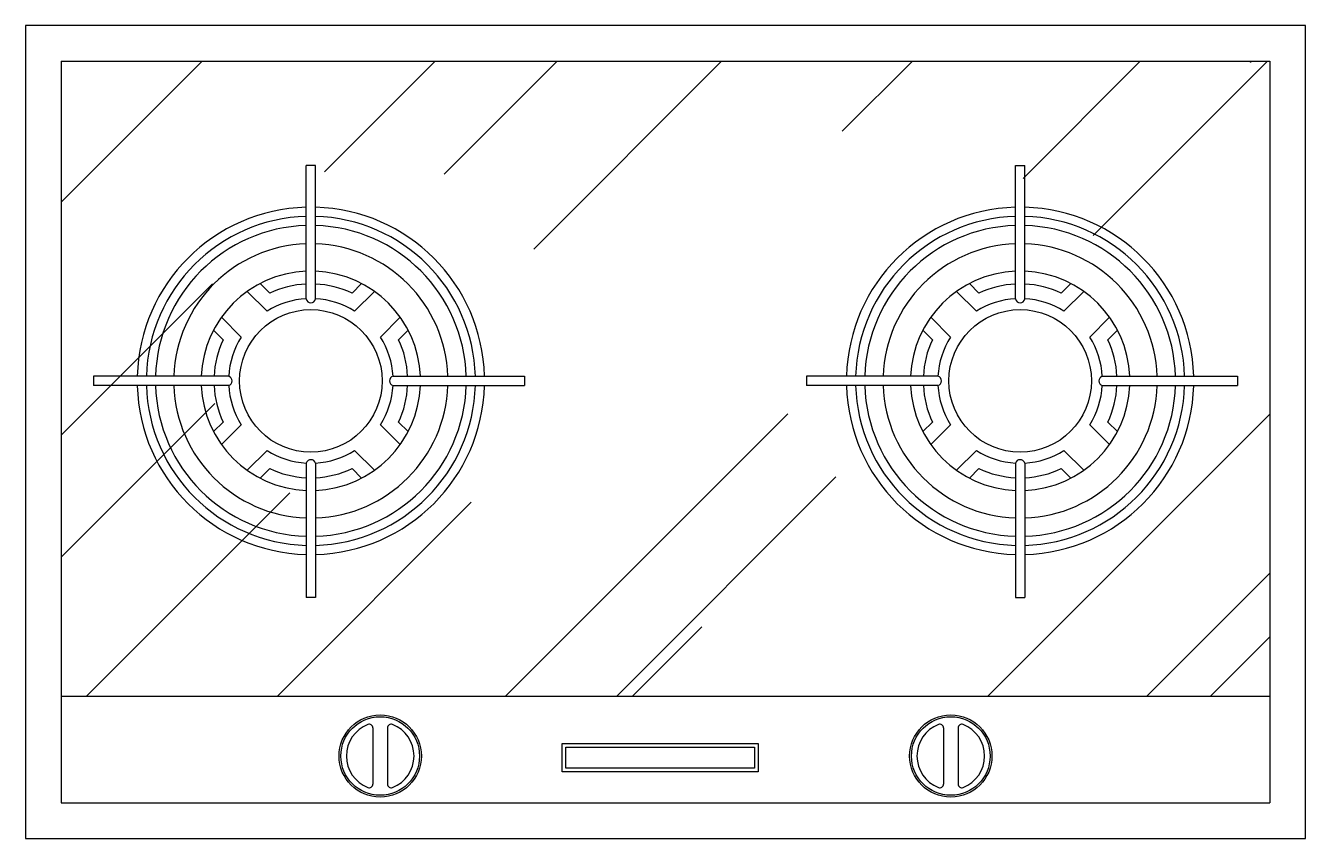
# Model space of a CAD drawing. Header units: millimetres. Extents: x -350 to 350, y 0 to 444.
import ezdxf

# ---------------------------------------------------------------- set-up
doc = ezdxf.new("R2010")
doc.units = ezdxf.units.MM
doc.header["$MEASUREMENT"] = 0
doc.linetypes.add('HIDDENX2', pattern=[0.75, 0.5, -0.25])

msp = doc.modelspace()

# ---------------------------------------------------------------- hatches: boundary and pattern name
at = {"linetype": 'HIDDENX2'}
h = msp.add_hatch(dxfattribs=at)
h.set_pattern_fill('AR-RROOF', color=250, scale=204.988906, angle=45, style=0)
h.set_pattern_definition([(45, (1305208.77, 346330.38), (173.938854, 463.836945), [3074.8336, -409.9778, 1024.94453, -204.9889]), (45, (1305329.08, 346595.64), (-337.731275, 47.833185), [614.96672, -67.64634, 1229.93343, -153.74168]), (45, (1305158.04, 346526.06), (656.619175, 850.850895), [1639.91124, -286.98447, 819.95562, -204.9889])])
edge = h.paths.add_edge_path()
edge.add_arc((-155.48, 272.31), 97.24, 0, 360)
edge = h.paths.add_edge_path()
edge.add_arc((155.48, 272.31), 97.24, 0, 360)
h.paths.add_polyline_path([(-330.51, 77.79), (-330.51, 425.05), (330.51, 425.05), (330.51, 77.79)])

# ---------------------------------------------------------------- linework, layer by layer
at = {"color": 8, "linetype": 'Continuous'}
for p, q in [((-330.51, 425.05), (-330.51, 19.45)), ((-330.51, 425.05), (330.51, 425.05)), ((330.51, 425.05), (330.51, 19.45)), ((-330.51, 77.79), (330.51, 77.79)), ((-330.51, 19.45), (330.51, 19.45))]:
    msp.add_line(p, q, dxfattribs=at)
for p, q in [((-191.45, 367.93), (-196.45, 367.93)), ((191.45, 367.93), (196.45, 367.93)), ((-312.85, 252.7), (-312.85, 247.7)), ((-77.04, 252.7), (-77.04, 247.7)), ((77.04, 252.7), (77.04, 247.7)), ((312.85, 252.7), (312.85, 247.7)), ((-191.45, 131.72), (-196.45, 131.72)), ((191.45, 131.72), (196.45, 131.72))]:
    msp.add_line(p, q)
at = {"ltscale": 0.18}
for p, q in [((-196.45, 295.13), (-196.45, 367.93)), ((-191.45, 295.13), (-191.45, 367.93)), ((191.45, 295.13), (191.45, 367.93)), ((196.45, 295.13), (196.45, 367.93)), ((-238.88, 252.7), (-312.85, 252.7)), ((-149.02, 252.7), (-77.04, 252.7)), ((149.02, 252.7), (77.04, 252.7)), ((238.88, 252.7), (312.85, 252.7)), ((-238.88, 247.7), (-312.85, 247.7)), ((-149.02, 247.7), (-77.04, 247.7)), ((149.02, 247.7), (77.04, 247.7)), ((238.88, 247.7), (312.85, 247.7)), ((-196.45, 205.27), (-196.45, 131.72)), ((-191.45, 205.27), (-191.45, 131.72)), ((191.45, 205.27), (191.45, 131.72)), ((196.45, 205.27), (196.45, 131.72))]:
    msp.add_line(p, q, dxfattribs=at)
at = {"color": 250, "ltscale": 0.18}
for p, q in [((-216.47, 298.18), (-221.69, 303.4)), ((-166.21, 303.4), (-171.43, 298.18)), ((166.21, 303.4), (171.43, 298.18)), ((216.47, 298.18), (221.69, 303.4)), ((-217.9, 288.3), (-228.71, 299.11)), ((-159.19, 299.11), (-170, 288.3)), ((159.19, 299.11), (170, 288.3)), ((217.9, 288.3), (228.71, 299.11)), ((-232.05, 274.16), (-242.85, 284.97)), ((-145.05, 284.97), (-155.85, 274.16)), ((145.05, 284.97), (155.85, 274.16)), ((232.05, 274.16), (242.85, 284.97)), ((-241.93, 272.72), (-247.15, 277.95)), ((-140.75, 277.95), (-145.97, 272.72)), ((140.75, 277.95), (145.97, 272.72)), ((241.93, 272.72), (247.15, 277.95)), ((-241.93, 227.68), (-247.15, 222.46)), ((-232.05, 226.25), (-242.85, 215.44)), ((-145.05, 215.44), (-155.85, 226.25)), ((-140.75, 222.46), (-145.97, 227.68)), ((140.75, 222.46), (145.97, 227.68)), ((145.05, 215.44), (155.85, 226.25)), ((232.05, 226.25), (242.85, 215.44)), ((241.93, 227.68), (247.15, 222.46)), ((-217.9, 212.11), (-228.71, 201.3)), ((-159.19, 201.3), (-170, 212.11)), ((159.19, 201.3), (170, 212.11)), ((217.9, 212.11), (228.71, 201.3)), ((-216.47, 202.23), (-221.69, 197)), ((-166.21, 197), (-171.43, 202.23)), ((166.21, 197), (171.43, 202.23)), ((216.47, 202.23), (221.69, 197)), ((-160.03, 60.43), (-160.03, 29.69)), ((-152.03, 60.43), (-152.03, 29.69)), ((152.03, 60.43), (152.03, 29.69)), ((160.03, 60.43), (160.03, 29.69))]:
    msp.add_line(p, q, dxfattribs=at)
at = {"linetype": 'Continuous'}
msp.add_lwpolyline([(-349.96, 0), (349.96, 0), (349.96, 444.49), (-349.96, 444.49)], close=True, dxfattribs=at)
at = {"color": 8, "linetype": 'Continuous'}
msp.add_lwpolyline([(-56.56, 36.49), (-56.56, 51.92), (50.66, 51.92), (50.66, 36.49)], close=True, dxfattribs=at)
at = {"color": 250, "linetype": 'Continuous'}
msp.add_lwpolyline([(-54.56, 38.49), (-54.56, 49.92), (48.66, 49.92), (48.66, 38.49)], close=True, dxfattribs=at)
at = {"color": 250, "ltscale": 0.18}
for centre, radius in [((-193.95, 250.2), 39), ((193.95, 250.2), 39), ((-156.03, 45.06), 21.5), ((156.03, 45.06), 21.5)]:
    msp.add_circle(centre, radius, dxfattribs=at)
at = {"color": 8, "ltscale": 0.18}
for centre in [(-156.03, 45.06), (156.03, 45.06)]:
    msp.add_circle(centre, 22.5, dxfattribs=at)
at = {"ltscale": 0.18}
for centre, radius, start, end in [((-193.95, 250.2), 95, 91.59175, 178.40825), ((-193.95, 250.2), 95, 1.59175, 88.40825), ((193.95, 250.2), 95, 91.59175, 178.40825), ((193.95, 250.2), 95, 1.59175, 88.40825), ((-193.95, 295.31), 2.51, 183.95793, 356.04207), ((193.95, 295.31), 2.51, 183.95793, 356.04207), ((-239.71, 250.2), 2.63, 288.41197, 71.58803), ((-148.38, 250.2), 2.58, 104.29448, 255.70552), ((148.38, 250.2), 2.58, 284.29448, 75.70552), ((239.71, 250.2), 2.63, 108.41197, 251.58803), ((-193.95, 250.2), 95, 181.59175, 268.40825), ((-193.95, 250.2), 95, 271.59175, 358.40825), ((193.95, 250.2), 95, 181.59175, 268.40825), ((193.95, 250.2), 95, 271.59175, 358.40825), ((-193.95, 204.46), 2.63, 17.9418, 162.0582), ((193.95, 204.46), 2.63, 17.9418, 162.0582)]:
    msp.add_arc(centre, radius, start, end, dxfattribs=at)
at = {"color": 250, "ltscale": 0.18}
for centre, radius, start, end in [((-193.95, 250.2), 90, 91.59175, 178.40825), ((-193.95, 250.2), 90, 1.59175, 88.40825), ((193.95, 250.2), 90, 91.59175, 178.40825), ((193.95, 250.2), 90, 1.59175, 88.40825), ((-193.95, 250.2), 85, 91.68541, 178.31459), ((-193.95, 250.2), 85, 1.68541, 88.31459), ((193.95, 250.2), 85, 91.68541, 178.31459), ((193.95, 250.2), 85, 1.68541, 88.31459), ((-193.95, 250.2), 75, 91.91021, 178.08979), ((-193.95, 250.2), 75, 1.91021, 88.08979), ((193.95, 250.2), 75, 91.91021, 178.08979), ((193.95, 250.2), 75, 1.91021, 88.08979), ((-193.95, 250.2), 53, 92.70363, 115.14611), ((-193.95, 250.2), 53, 64.85389, 87.29637), ((193.95, 250.2), 53, 92.70363, 115.14611), ((193.95, 250.2), 53, 64.85389, 87.29637), ((-193.95, 250.2), 45, 93.18474, 122.16041), ((-193.95, 250.2), 45, 57.83959, 86.81526), ((193.95, 250.2), 45, 93.18474, 122.16041), ((193.95, 250.2), 45, 57.83959, 86.81526), ((-193.95, 250.2), 45, 147.83959, 176.81526), ((-193.95, 250.2), 45, 3.18474, 32.16041), ((193.95, 250.2), 45, 147.83959, 176.81526), ((193.95, 250.2), 45, 3.18474, 32.16041), ((-193.95, 250.2), 53, 154.85389, 177.29637), ((-193.95, 250.2), 53, 2.70363, 25.14611), ((193.95, 250.2), 53, 154.85389, 177.29637), ((193.95, 250.2), 53, 2.70363, 25.14611), ((-193.95, 250.2), 90, 181.59175, 268.40825), ((-193.95, 250.2), 85, 181.68541, 268.31459), ((-193.95, 250.2), 75, 181.91021, 268.08979), ((-193.95, 250.2), 53, 182.70363, 205.14611), ((-193.95, 250.2), 45, 183.18474, 212.16041), ((-193.95, 250.2), 90, 271.59175, 358.40825), ((-193.95, 250.2), 85, 271.68541, 358.31459), ((-193.95, 250.2), 75, 271.91021, 358.08979), ((-193.95, 250.2), 45, 327.83959, 356.81526), ((-193.95, 250.2), 53, 334.85389, 357.29637), ((193.95, 250.2), 90, 181.59175, 268.40825), ((193.95, 250.2), 85, 181.68541, 268.31459), ((193.95, 250.2), 75, 181.91021, 268.08979), ((193.95, 250.2), 53, 182.70363, 205.14611), ((193.95, 250.2), 45, 183.18474, 212.16041), ((193.95, 250.2), 90, 271.59175, 358.40825), ((193.95, 250.2), 85, 271.68541, 358.31459), ((193.95, 250.2), 75, 271.91021, 358.08979), ((193.95, 250.2), 45, 327.83959, 356.81526), ((193.95, 250.2), 53, 334.85389, 357.29637), ((-193.95, 250.2), 45, 237.83959, 266.81526), ((-193.95, 250.2), 45, 273.18474, 302.16041), ((193.95, 250.2), 45, 237.83959, 266.81526), ((193.95, 250.2), 45, 273.18474, 302.16041), ((-193.95, 250.2), 53, 244.85389, 267.29637), ((-193.95, 250.2), 53, 272.70363, 295.14611), ((193.95, 250.2), 53, 244.85389, 267.29637), ((193.95, 250.2), 53, 272.70363, 295.14611), ((-156.03, 45.06), 18.5, 111.32369, 248.67631), ((-162.03, 60.43), 2, 0, 111.32369), ((-150.03, 60.43), 2, 68.67631, 180), ((-156.03, 45.06), 18.5, 291.32369, 68.67631), ((156.03, 45.06), 18.5, 111.32369, 248.67631), ((150.03, 60.43), 2, 0, 111.32369), ((162.03, 60.43), 2, 68.67631, 180), ((156.03, 45.06), 18.5, 291.32369, 68.67631), ((-162.03, 29.69), 2, 248.67631, 0), ((-150.03, 29.69), 2, 180, 291.32369), ((150.03, 29.69), 2, 248.67631, 0), ((162.03, 29.69), 2, 180, 291.32369)]:
    msp.add_arc(centre, radius, start, end, dxfattribs=at)
at = {"color": 8, "ltscale": 0.18}
for centre, start, end in [((-193.95, 250.2), 92.38802, 177.61198), ((-193.95, 250.2), 2.38802, 87.61198), ((193.95, 250.2), 92.38802, 177.61198), ((193.95, 250.2), 2.38802, 87.61198), ((-193.95, 250.2), 182.38802, 267.61198), ((-193.95, 250.2), 272.38802, 357.61198), ((193.95, 250.2), 182.38802, 267.61198), ((193.95, 250.2), 272.38802, 357.61198)]:
    msp.add_arc(centre, 60, start, end, dxfattribs=at)

doc.saveas('drawing.dxf')
